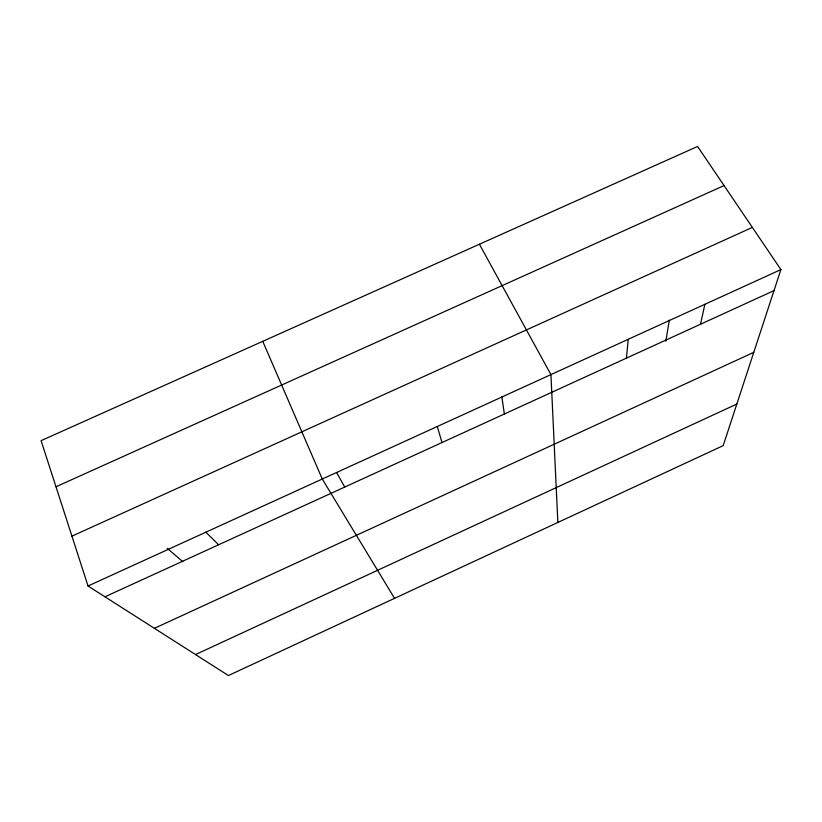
<?xml version="1.0" encoding="UTF-8"?>
<svg xmlns="http://www.w3.org/2000/svg" width="822" height="822" viewBox="0 0 822 822"><rect width="100%" height="100%" fill="white"/><g stroke="black" fill="none" stroke-linecap="round" stroke-linejoin="round"><path stroke-width="1.23" d="M626.426 358.145L628.214 339.311M665.861 341.202L669.293 320.138M700.508 324.238L704.865 304.304M780.9 269.585L723.206 445.627L228.413 675.54L88.036 586.004L41.1 440.654L697.59 146.46L780.9 269.585L88.036 586.004M195.513 654.559L736.831 404.044M154.382 628.327L753.774 352.34M104.949 596.793L774.005 290.608M71.935 536.149L752.356 227.406M55.988 486.768L724.059 185.577M167.277 548.387L182.844 561.683M205.86 532.194L218.611 544.781M394.55 598.334L322.275 479.031L262.752 341.325M336.66 472.66L344.685 486.922M479.411 244.237L550.935 374.606L557.85 522.463M437.294 426.505L442 442.544M501.821 396.677L504.379 414.093"/></g></svg>
